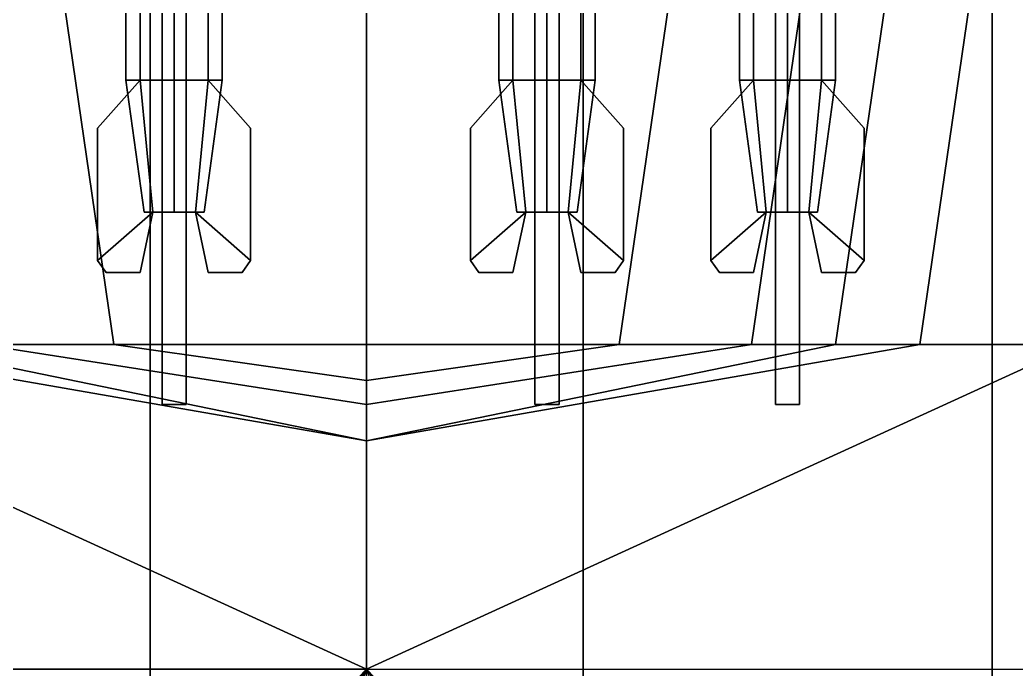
# Model space of a CAD drawing. Header units: millimetres. Extents: x -3 to 1.7, y -21.6 to 9.5.
# Drawn here: x -0.288 to 0.54, y -2.01 to -1.47 of the extents above; entities that cross this region are included whole.
import ezdxf

# ---------------------------------------------------------------- set-up
doc = ezdxf.new("R2010")
doc.units = ezdxf.units.MM
for name, color, linetype in [('hull_mirror', 7, 'Continuous'), ('rails', 1, 'Continuous'), ('rocket', 1, 'Continuous')]:
    doc.layers.add(name, color=color, linetype=linetype)

msp = doc.modelspace()

# ---------------------------------------------------------------- linework, layer by layer
for points in [[(0.18, -1.74, -0.51), (0, -1.74, -0.53), (0, -0.71, -0.57), (0.18, -0.71, -0.56)], [(0.52, -1.74, -0.46), (0.18, -1.74, -0.51), (0.18, -0.71, -0.56), (0.52, -0.71, -0.5)], [(1.07, -1.74, -0.34), (0.52, -1.74, -0.46), (0.52, -0.71, -0.5), (1.07, -0.71, -0.37)], [(0.18, -2.74, -0.47), (0, -2.74, -0.48), (0, -1.74, -0.53), (0.18, -1.74, -0.51)], [(0.52, -2.74, -0.42), (0.18, -2.74, -0.47), (0.18, -1.74, -0.51), (0.52, -1.74, -0.46)], [(1.07, -2.74, -0.31), (0.52, -2.74, -0.42), (0.52, -1.74, -0.46), (1.07, -1.74, -0.34)]]:
    msp.add_3dface(points)
at = {"color": 3}
for points in [[(0, -1.74, 2.08), (0.21, -1.74, 2.08), (0.36, -0.71, 2.11), (0, -0.71, 2.11)], [(0.21, -1.74, 2.08), (0.32, -1.74, 2.05), (0.47, -0.71, 2.08), (0.36, -0.71, 2.11)], [(0.32, -1.74, 2.05), (0.39, -1.74, 2.02), (0.54, -0.71, 2.05), (0.47, -0.71, 2.08)], [(0.39, -1.74, 2.02), (0.46, -1.74, 1.96), (0.61, -0.71, 1.99), (0.54, -0.71, 2.05)], [(0.46, -1.74, 1.96), (0.59, -1.74, 0.96), (0.74, -0.71, 0.99), (0.61, -0.71, 1.99)], [(0, -1.77, 2.06), (0, -1.77, 2.06), (0.21, -1.74, 2.08), (0, -1.74, 2.08)], [(0, -1.82, 1.96), (0, -2.01, 0.96), (0.59, -1.74, 0.96), (0.46, -1.74, 1.96)], [(0, -1.82, 1.98), (0, -1.82, 1.96), (0.46, -1.74, 1.96), (0.39, -1.74, 2.02)], [(0, -1.79, 2.03), (0, -1.82, 1.98), (0.39, -1.74, 2.02), (0.32, -1.74, 2.05)], [(0, -1.77, 2.06), (0, -1.79, 2.03), (0.32, -1.74, 2.05), (0.21, -1.74, 2.08)], [(0.7, -2.01, 0.96), (0.7, -2.01, 0.96), (0.59, -1.74, 0.96), (0, -2.01, 0.96)], [(0.48, -2.74, 0.97), (0.48, -2.74, 0.97), (0.7, -2.74, 0.92), (0, -2.01, 0.96)]]:
    msp.add_3dface(points, dxfattribs=at)
at = {"layer": 'hull_mirror'}
for points in [[(-0.52, -1.74, -0.46), (-0.18, -1.74, -0.51), (-0.18, -0.71, -0.56), (-0.52, -0.71, -0.5)], [(-0.18, -1.74, -0.51), (0, -1.74, -0.53), (0, -0.71, -0.57), (-0.18, -0.71, -0.56)], [(-0.52, -2.74, -0.42), (-0.18, -2.74, -0.47), (-0.18, -1.74, -0.51), (-0.52, -1.74, -0.46)], [(-0.18, -2.74, -0.47), (0, -2.74, -0.48), (0, -1.74, -0.53), (-0.18, -1.74, -0.51)]]:
    msp.add_3dface(points, dxfattribs=at)
at = {"layer": 'hull_mirror', "color": 3}
for points in [[(-0.21, -1.74, 2.08), (-0.32, -1.74, 2.05), (-0.47, -0.71, 2.08), (-0.36, -0.71, 2.11)], [(0, -1.74, 2.08), (-0.21, -1.74, 2.08), (-0.36, -0.71, 2.11), (0, -0.71, 2.11)], [(-0.7, -2.01, 0.96), (-0.7, -2.01, 0.96), (-0.59, -1.74, 0.96), (0, -2.01, 0.96)], [(0, -1.82, 1.96), (0, -2.01, 0.96), (-0.59, -1.74, 0.96), (-0.46, -1.74, 1.96)], [(0, -1.82, 1.98), (0, -1.82, 1.96), (-0.46, -1.74, 1.96), (-0.39, -1.74, 2.02)], [(0, -1.79, 2.03), (0, -1.82, 1.98), (-0.39, -1.74, 2.02), (-0.32, -1.74, 2.05)], [(0, -1.77, 2.06), (0, -1.79, 2.03), (-0.32, -1.74, 2.05), (-0.21, -1.74, 2.08)], [(0, -1.77, 2.06), (0, -1.77, 2.06), (-0.21, -1.74, 2.08), (0, -1.74, 2.08)], [(-0.7, -2.74, 0.92), (-0.7, -2.74, 0.92), (-0.7, -2.01, 0.96), (0, -2.01, 0.96)], [(-0.48, -2.74, 0.97), (-0.48, -2.74, 0.97), (-0.7, -2.74, 0.92), (0, -2.01, 0.96)], [(-0.26, -2.74, 1), (-0.26, -2.74, 1), (-0.48, -2.74, 0.97), (0, -2.01, 0.96)], [(0, -2.74, 1), (0, -2.74, 1), (-0.26, -2.74, 1), (0, -2.01, 0.96)], [(0.26, -2.74, 1), (0.26, -2.74, 1), (0, -2.74, 1), (0, -2.01, 0.96)]]:
    msp.add_3dface(points, dxfattribs=at)
at = {"layer": 'rails'}
for points in [[(-0.17, 0.24, 3.03), (-0.17, 0.24, 2.91), (-0.17, -1.79, 2.91), (-0.17, -1.79, 3.03)], [(-0.17, -1.79, 2.91), (-0.17, 0.24, 2.91), (-0.15, 0.24, 2.91), (-0.15, -1.79, 2.91)], [(-0.15, -1.79, 3.03), (-0.15, 0.24, 3.03), (-0.17, 0.24, 3.03), (-0.17, -1.79, 3.03)], [(-0.15, -1.79, 2.91), (-0.15, 0.24, 2.91), (-0.15, 0.24, 3.03), (-0.15, -1.79, 3.03)], [(0.16, -1.79, 3.03), (0.16, 0.24, 3.03), (0.14, 0.24, 3.03), (0.14, -1.79, 3.03)], [(0.14, -1.79, 2.91), (0.14, 0.24, 2.91), (0.16, 0.24, 2.91), (0.16, -1.79, 2.91)], [(0.14, 0.24, 3.03), (0.14, 0.24, 2.91), (0.14, -1.79, 2.91), (0.14, -1.79, 3.03)], [(0.16, -1.79, 2.91), (0.16, 0.24, 2.91), (0.16, 0.24, 3.03), (0.16, -1.79, 3.03)], [(0.34, 0.24, 3.03), (0.34, 0.24, 2.91), (0.34, -1.79, 2.91), (0.34, -1.79, 3.03)], [(0.34, -1.79, 2.91), (0.34, 0.24, 2.91), (0.36, 0.24, 2.91), (0.36, -1.79, 2.91)], [(0.36, -1.79, 3.03), (0.36, 0.24, 3.03), (0.34, 0.24, 3.03), (0.34, -1.79, 3.03)], [(0.36, -1.79, 2.91), (0.36, 0.24, 2.91), (0.36, 0.24, 3.03), (0.36, -1.79, 3.03)], [(-0.17, -1.79, 3.03), (-0.17, -1.79, 2.91), (-0.15, -1.79, 2.91), (-0.15, -1.79, 3.03)], [(0.14, -1.79, 3.03), (0.14, -1.79, 2.91), (0.16, -1.79, 2.91), (0.16, -1.79, 3.03)], [(0.34, -1.79, 3.03), (0.34, -1.79, 2.91), (0.36, -1.79, 2.91), (0.36, -1.79, 3.03)]]:
    msp.add_3dface(points, dxfattribs=at)
at = {"layer": 'rocket'}
for points in [[(-0.18828, -1.52, 3.04172), (-0.2, -1.52, 3.07), (-0.2, -1.19, 3.07), (-0.18828, -1.19, 3.04172)], [(-0.2, -1.52, 3.07), (-0.18828, -1.52, 3.09828), (-0.18828, -1.19, 3.09828), (-0.2, -1.19, 3.07)], [(-0.2, -1.52, 2.87), (-0.18828, -1.52, 2.89828), (-0.18828, -1.19, 2.89828), (-0.2, -1.19, 2.87)], [(-0.18828, -1.52, 2.84172), (-0.2, -1.52, 2.87), (-0.2, -1.19, 2.87), (-0.18828, -1.19, 2.84172)], [(-0.18828, -1.52, 3.09828), (-0.16, -1.52, 3.11), (-0.16, -1.19, 3.11), (-0.18828, -1.19, 3.09828)], [(-0.16, -1.52, 3.03), (-0.18828, -1.52, 3.04172), (-0.18828, -1.19, 3.04172), (-0.16, -1.19, 3.03)], [(-0.16, -1.52, 2.83), (-0.18828, -1.52, 2.84172), (-0.18828, -1.19, 2.84172), (-0.16, -1.19, 2.83)], [(-0.18828, -1.52, 2.89828), (-0.16, -1.52, 2.91), (-0.16, -1.19, 2.91), (-0.18828, -1.19, 2.89828)], [(-0.16, -1.52, 3.11), (-0.13172, -1.52, 3.09828), (-0.13172, -1.19, 3.09828), (-0.16, -1.19, 3.11)], [(-0.13172, -1.52, 3.04172), (-0.16, -1.52, 3.03), (-0.16, -1.19, 3.03), (-0.13172, -1.19, 3.04172)], [(-0.13172, -1.52, 2.84172), (-0.16, -1.52, 2.83), (-0.16, -1.19, 2.83), (-0.13172, -1.19, 2.84172)], [(-0.16, -1.52, 2.91), (-0.13172, -1.52, 2.89828), (-0.13172, -1.19, 2.89828), (-0.16, -1.19, 2.91)], [(-0.13172, -1.52, 3.09828), (-0.12, -1.52, 3.07), (-0.12, -1.19, 3.07), (-0.13172, -1.19, 3.09828)], [(-0.12, -1.52, 3.07), (-0.13172, -1.52, 3.04172), (-0.13172, -1.19, 3.04172), (-0.12, -1.19, 3.07)], [(-0.12, -1.52, 2.87), (-0.13172, -1.52, 2.84172), (-0.13172, -1.19, 2.84172), (-0.12, -1.19, 2.87)], [(-0.13172, -1.52, 2.89828), (-0.12, -1.52, 2.87), (-0.12, -1.19, 2.87), (-0.13172, -1.19, 2.89828)], [(0.12172, -1.52, 3.04172), (0.11, -1.52, 3.07), (0.11, -1.19, 3.07), (0.12172, -1.19, 3.04172)], [(0.11, -1.52, 3.07), (0.12172, -1.52, 3.09828), (0.12172, -1.19, 3.09828), (0.11, -1.19, 3.07)], [(0.11, -1.52, 2.87), (0.12172, -1.52, 2.89828), (0.12172, -1.19, 2.89828), (0.11, -1.19, 2.87)], [(0.12172, -1.52, 2.84172), (0.11, -1.52, 2.87), (0.11, -1.19, 2.87), (0.12172, -1.19, 2.84172)], [(0.12172, -1.52, 3.09828), (0.15, -1.52, 3.11), (0.15, -1.19, 3.11), (0.12172, -1.19, 3.09828)], [(0.15, -1.52, 3.03), (0.12172, -1.52, 3.04172), (0.12172, -1.19, 3.04172), (0.15, -1.19, 3.03)], [(0.15, -1.52, 2.83), (0.12172, -1.52, 2.84172), (0.12172, -1.19, 2.84172), (0.15, -1.19, 2.83)], [(0.12172, -1.52, 2.89828), (0.15, -1.52, 2.91), (0.15, -1.19, 2.91), (0.12172, -1.19, 2.89828)], [(0.15, -1.52, 3.11), (0.17828, -1.52, 3.09828), (0.17828, -1.19, 3.09828), (0.15, -1.19, 3.11)], [(0.17828, -1.52, 3.04172), (0.15, -1.52, 3.03), (0.15, -1.19, 3.03), (0.17828, -1.19, 3.04172)], [(0.17828, -1.52, 2.84172), (0.15, -1.52, 2.83), (0.15, -1.19, 2.83), (0.17828, -1.19, 2.84172)], [(0.15, -1.52, 2.91), (0.17828, -1.52, 2.89828), (0.17828, -1.19, 2.89828), (0.15, -1.19, 2.91)], [(0.17828, -1.52, 3.09828), (0.19, -1.52, 3.07), (0.19, -1.19, 3.07), (0.17828, -1.19, 3.09828)], [(0.19, -1.52, 3.07), (0.17828, -1.52, 3.04172), (0.17828, -1.19, 3.04172), (0.19, -1.19, 3.07)], [(0.19, -1.52, 2.87), (0.17828, -1.52, 2.84172), (0.17828, -1.19, 2.84172), (0.19, -1.19, 2.87)], [(0.17828, -1.52, 2.89828), (0.19, -1.52, 2.87), (0.19, -1.19, 2.87), (0.17828, -1.19, 2.89828)], [(0.31, -1.52, 3.07), (0.32172, -1.52, 3.09828), (0.32172, -1.19, 3.09828), (0.31, -1.19, 3.07)], [(0.32172, -1.52, 3.04172), (0.31, -1.52, 3.07), (0.31, -1.19, 3.07), (0.32172, -1.19, 3.04172)], [(0.32172, -1.52, 2.84172), (0.31, -1.52, 2.87), (0.31, -1.19, 2.87), (0.32172, -1.19, 2.84172)], [(0.31, -1.52, 2.87), (0.32172, -1.52, 2.89828), (0.32172, -1.19, 2.89828), (0.31, -1.19, 2.87)], [(0.35, -1.52, 3.03), (0.32172, -1.52, 3.04172), (0.32172, -1.19, 3.04172), (0.35, -1.19, 3.03)], [(0.32172, -1.52, 3.09828), (0.35, -1.52, 3.11), (0.35, -1.19, 3.11), (0.32172, -1.19, 3.09828)], [(0.32172, -1.52, 2.89828), (0.35, -1.52, 2.91), (0.35, -1.19, 2.91), (0.32172, -1.19, 2.89828)], [(0.35, -1.52, 2.83), (0.32172, -1.52, 2.84172), (0.32172, -1.19, 2.84172), (0.35, -1.19, 2.83)], [(0.37828, -1.52, 3.04172), (0.35, -1.52, 3.03), (0.35, -1.19, 3.03), (0.37828, -1.19, 3.04172)], [(0.35, -1.52, 3.11), (0.37828, -1.52, 3.09828), (0.37828, -1.19, 3.09828), (0.35, -1.19, 3.11)], [(0.35, -1.52, 2.91), (0.37828, -1.52, 2.89828), (0.37828, -1.19, 2.89828), (0.35, -1.19, 2.91)], [(0.37828, -1.52, 2.84172), (0.35, -1.52, 2.83), (0.35, -1.19, 2.83), (0.37828, -1.19, 2.84172)], [(0.39, -1.52, 3.07), (0.37828, -1.52, 3.04172), (0.37828, -1.19, 3.04172), (0.39, -1.19, 3.07)], [(0.37828, -1.52, 3.09828), (0.39, -1.52, 3.07), (0.39, -1.19, 3.07), (0.37828, -1.19, 3.09828)], [(0.37828, -1.52, 2.89828), (0.39, -1.52, 2.87), (0.39, -1.19, 2.87), (0.37828, -1.19, 2.89828)], [(0.39, -1.52, 2.87), (0.37828, -1.52, 2.84172), (0.37828, -1.19, 2.84172), (0.39, -1.19, 2.87)], [(-0.17768, -1.63, 3.05232), (-0.18828, -1.52, 3.04172), (-0.22364, -1.56, 3.00636), (-0.22364, -1.67, 3.00636)], [(-0.22364, -1.67, 3.00636), (-0.22364, -1.56, 3.00636), (-0.18828, -1.52, 3.04172), (-0.17768, -1.63, 3.05232)], [(-0.17768, -1.63, 3.08768), (-0.18828, -1.52, 3.09828), (-0.22364, -1.56, 3.13364), (-0.22364, -1.67, 3.13364)], [(-0.22364, -1.67, 3.13364), (-0.22364, -1.56, 3.13364), (-0.18828, -1.52, 3.09828), (-0.17768, -1.63, 3.08768)], [(-0.22364, -1.67, 2.93364), (-0.22364, -1.56, 2.93364), (-0.18828, -1.52, 2.89828), (-0.17768, -1.63, 2.88768)], [(-0.17768, -1.63, 2.88768), (-0.18828, -1.52, 2.89828), (-0.22364, -1.56, 2.93364), (-0.22364, -1.67, 2.93364)], [(-0.22364, -1.67, 2.80636), (-0.22364, -1.56, 2.80636), (-0.18828, -1.52, 2.84172), (-0.17768, -1.63, 2.85232)], [(-0.17768, -1.63, 2.85232), (-0.18828, -1.52, 2.84172), (-0.22364, -1.56, 2.80636), (-0.22364, -1.67, 2.80636)], [(-0.18828, -1.52, 3.09828), (-0.2, -1.52, 3.07), (-0.185, -1.63, 3.07), (-0.17768, -1.63, 3.08768)], [(-0.2, -1.52, 3.07), (-0.18828, -1.52, 3.04172), (-0.17768, -1.63, 3.05232), (-0.185, -1.63, 3.07)], [(-0.2, -1.52, 2.87), (-0.18828, -1.52, 2.84172), (-0.17768, -1.63, 2.85232), (-0.185, -1.63, 2.87)], [(-0.18828, -1.52, 2.89828), (-0.2, -1.52, 2.87), (-0.185, -1.63, 2.87), (-0.17768, -1.63, 2.88768)], [(-0.18828, -1.52, 3.04172), (-0.16, -1.52, 3.03), (-0.16, -1.63, 3.045), (-0.17768, -1.63, 3.05232)], [(-0.16, -1.52, 3.11), (-0.18828, -1.52, 3.09828), (-0.17768, -1.63, 3.08768), (-0.16, -1.63, 3.095)], [(-0.16, -1.52, 2.91), (-0.18828, -1.52, 2.89828), (-0.17768, -1.63, 2.88768), (-0.16, -1.63, 2.895)], [(-0.18828, -1.52, 2.84172), (-0.16, -1.52, 2.83), (-0.16, -1.63, 2.845), (-0.17768, -1.63, 2.85232)], [(-0.16, -1.52, 3.03), (-0.13172, -1.52, 3.04172), (-0.14232, -1.63, 3.05232), (-0.16, -1.63, 3.045)], [(-0.13172, -1.52, 3.09828), (-0.16, -1.52, 3.11), (-0.16, -1.63, 3.095), (-0.14232, -1.63, 3.08768)], [(-0.13172, -1.52, 2.89828), (-0.16, -1.52, 2.91), (-0.16, -1.63, 2.895), (-0.14232, -1.63, 2.88768)], [(-0.16, -1.52, 2.83), (-0.13172, -1.52, 2.84172), (-0.14232, -1.63, 2.85232), (-0.16, -1.63, 2.845)], [(-0.09636, -1.67, 3.13364), (-0.09636, -1.56, 3.13364), (-0.13172, -1.52, 3.09828), (-0.14232, -1.63, 3.08768)], [(-0.14232, -1.63, 3.08768), (-0.13172, -1.52, 3.09828), (-0.09636, -1.56, 3.13364), (-0.09636, -1.67, 3.13364)], [(-0.13172, -1.52, 3.04172), (-0.12, -1.52, 3.07), (-0.135, -1.63, 3.07), (-0.14232, -1.63, 3.05232)], [(-0.12, -1.52, 3.07), (-0.13172, -1.52, 3.09828), (-0.14232, -1.63, 3.08768), (-0.135, -1.63, 3.07)], [(-0.14232, -1.63, 3.05232), (-0.13172, -1.52, 3.04172), (-0.09636, -1.56, 3.00636), (-0.09636, -1.67, 3.00636)], [(-0.09636, -1.67, 3.00636), (-0.09636, -1.56, 3.00636), (-0.13172, -1.52, 3.04172), (-0.14232, -1.63, 3.05232)], [(-0.09636, -1.67, 2.80636), (-0.09636, -1.56, 2.80636), (-0.13172, -1.52, 2.84172), (-0.14232, -1.63, 2.85232)], [(-0.14232, -1.63, 2.85232), (-0.13172, -1.52, 2.84172), (-0.09636, -1.56, 2.80636), (-0.09636, -1.67, 2.80636)], [(-0.12, -1.52, 2.87), (-0.13172, -1.52, 2.89828), (-0.14232, -1.63, 2.88768), (-0.135, -1.63, 2.87)], [(-0.13172, -1.52, 2.84172), (-0.12, -1.52, 2.87), (-0.135, -1.63, 2.87), (-0.14232, -1.63, 2.85232)], [(-0.14232, -1.63, 2.88768), (-0.13172, -1.52, 2.89828), (-0.09636, -1.56, 2.93364), (-0.09636, -1.67, 2.93364)], [(-0.09636, -1.67, 2.93364), (-0.09636, -1.56, 2.93364), (-0.13172, -1.52, 2.89828), (-0.14232, -1.63, 2.88768)], [(0.13232, -1.63, 3.05232), (0.12172, -1.52, 3.04172), (0.08636, -1.56, 3.00636), (0.08636, -1.67, 3.00636)], [(0.08636, -1.67, 3.00636), (0.08636, -1.56, 3.00636), (0.12172, -1.52, 3.04172), (0.13232, -1.63, 3.05232)], [(0.13232, -1.63, 3.08768), (0.12172, -1.52, 3.09828), (0.08636, -1.56, 3.13364), (0.08636, -1.67, 3.13364)], [(0.08636, -1.67, 3.13364), (0.08636, -1.56, 3.13364), (0.12172, -1.52, 3.09828), (0.13232, -1.63, 3.08768)], [(0.08636, -1.67, 2.93364), (0.08636, -1.56, 2.93364), (0.12172, -1.52, 2.89828), (0.13232, -1.63, 2.88768)], [(0.13232, -1.63, 2.88768), (0.12172, -1.52, 2.89828), (0.08636, -1.56, 2.93364), (0.08636, -1.67, 2.93364)], [(0.08636, -1.67, 2.80636), (0.08636, -1.56, 2.80636), (0.12172, -1.52, 2.84172), (0.13232, -1.63, 2.85232)], [(0.13232, -1.63, 2.85232), (0.12172, -1.52, 2.84172), (0.08636, -1.56, 2.80636), (0.08636, -1.67, 2.80636)], [(0.12172, -1.52, 3.09828), (0.11, -1.52, 3.07), (0.125, -1.63, 3.07), (0.13232, -1.63, 3.08768)], [(0.11, -1.52, 3.07), (0.12172, -1.52, 3.04172), (0.13232, -1.63, 3.05232), (0.125, -1.63, 3.07)], [(0.11, -1.52, 2.87), (0.12172, -1.52, 2.84172), (0.13232, -1.63, 2.85232), (0.125, -1.63, 2.87)], [(0.12172, -1.52, 2.89828), (0.11, -1.52, 2.87), (0.125, -1.63, 2.87), (0.13232, -1.63, 2.88768)], [(0.12172, -1.52, 3.04172), (0.15, -1.52, 3.03), (0.15, -1.63, 3.045), (0.13232, -1.63, 3.05232)], [(0.15, -1.52, 3.11), (0.12172, -1.52, 3.09828), (0.13232, -1.63, 3.08768), (0.15, -1.63, 3.095)], [(0.15, -1.52, 2.91), (0.12172, -1.52, 2.89828), (0.13232, -1.63, 2.88768), (0.15, -1.63, 2.895)], [(0.12172, -1.52, 2.84172), (0.15, -1.52, 2.83), (0.15, -1.63, 2.845), (0.13232, -1.63, 2.85232)], [(0.15, -1.52, 3.03), (0.17828, -1.52, 3.04172), (0.16768, -1.63, 3.05232), (0.15, -1.63, 3.045)], [(0.17828, -1.52, 3.09828), (0.15, -1.52, 3.11), (0.15, -1.63, 3.095), (0.16768, -1.63, 3.08768)], [(0.17828, -1.52, 2.89828), (0.15, -1.52, 2.91), (0.15, -1.63, 2.895), (0.16768, -1.63, 2.88768)], [(0.15, -1.52, 2.83), (0.17828, -1.52, 2.84172), (0.16768, -1.63, 2.85232), (0.15, -1.63, 2.845)], [(0.21364, -1.67, 3.13364), (0.21364, -1.56, 3.13364), (0.17828, -1.52, 3.09828), (0.16768, -1.63, 3.08768)], [(0.16768, -1.63, 3.08768), (0.17828, -1.52, 3.09828), (0.21364, -1.56, 3.13364), (0.21364, -1.67, 3.13364)], [(0.17828, -1.52, 3.04172), (0.19, -1.52, 3.07), (0.175, -1.63, 3.07), (0.16768, -1.63, 3.05232)], [(0.19, -1.52, 3.07), (0.17828, -1.52, 3.09828), (0.16768, -1.63, 3.08768), (0.175, -1.63, 3.07)], [(0.16768, -1.63, 3.05232), (0.17828, -1.52, 3.04172), (0.21364, -1.56, 3.00636), (0.21364, -1.67, 3.00636)], [(0.21364, -1.67, 3.00636), (0.21364, -1.56, 3.00636), (0.17828, -1.52, 3.04172), (0.16768, -1.63, 3.05232)], [(0.21364, -1.67, 2.80636), (0.21364, -1.56, 2.80636), (0.17828, -1.52, 2.84172), (0.16768, -1.63, 2.85232)], [(0.16768, -1.63, 2.85232), (0.17828, -1.52, 2.84172), (0.21364, -1.56, 2.80636), (0.21364, -1.67, 2.80636)], [(0.19, -1.52, 2.87), (0.17828, -1.52, 2.89828), (0.16768, -1.63, 2.88768), (0.175, -1.63, 2.87)], [(0.17828, -1.52, 2.84172), (0.19, -1.52, 2.87), (0.175, -1.63, 2.87), (0.16768, -1.63, 2.85232)], [(0.16768, -1.63, 2.88768), (0.17828, -1.52, 2.89828), (0.21364, -1.56, 2.93364), (0.21364, -1.67, 2.93364)], [(0.21364, -1.67, 2.93364), (0.21364, -1.56, 2.93364), (0.17828, -1.52, 2.89828), (0.16768, -1.63, 2.88768)], [(0.28636, -1.67, 3.13364), (0.28636, -1.56, 3.13364), (0.32172, -1.52, 3.09828), (0.33232, -1.63, 3.08768)], [(0.33232, -1.63, 3.08768), (0.32172, -1.52, 3.09828), (0.28636, -1.56, 3.13364), (0.28636, -1.67, 3.13364)], [(0.28636, -1.67, 3.00636), (0.28636, -1.56, 3.00636), (0.32172, -1.52, 3.04172), (0.33232, -1.63, 3.05232)], [(0.33232, -1.63, 3.05232), (0.32172, -1.52, 3.04172), (0.28636, -1.56, 3.00636), (0.28636, -1.67, 3.00636)], [(0.33232, -1.63, 2.85232), (0.32172, -1.52, 2.84172), (0.28636, -1.56, 2.80636), (0.28636, -1.67, 2.80636)], [(0.28636, -1.67, 2.80636), (0.28636, -1.56, 2.80636), (0.32172, -1.52, 2.84172), (0.33232, -1.63, 2.85232)], [(0.33232, -1.63, 2.88768), (0.32172, -1.52, 2.89828), (0.28636, -1.56, 2.93364), (0.28636, -1.67, 2.93364)], [(0.28636, -1.67, 2.93364), (0.28636, -1.56, 2.93364), (0.32172, -1.52, 2.89828), (0.33232, -1.63, 2.88768)], [(0.31, -1.52, 3.07), (0.32172, -1.52, 3.04172), (0.33232, -1.63, 3.05232), (0.325, -1.63, 3.07)], [(0.32172, -1.52, 3.09828), (0.31, -1.52, 3.07), (0.325, -1.63, 3.07), (0.33232, -1.63, 3.08768)], [(0.32172, -1.52, 2.89828), (0.31, -1.52, 2.87), (0.325, -1.63, 2.87), (0.33232, -1.63, 2.88768)], [(0.31, -1.52, 2.87), (0.32172, -1.52, 2.84172), (0.33232, -1.63, 2.85232), (0.325, -1.63, 2.87)], [(0.35, -1.52, 3.11), (0.32172, -1.52, 3.09828), (0.33232, -1.63, 3.08768), (0.35, -1.63, 3.095)], [(0.32172, -1.52, 3.04172), (0.35, -1.52, 3.03), (0.35, -1.63, 3.045), (0.33232, -1.63, 3.05232)], [(0.32172, -1.52, 2.84172), (0.35, -1.52, 2.83), (0.35, -1.63, 2.845), (0.33232, -1.63, 2.85232)], [(0.35, -1.52, 2.91), (0.32172, -1.52, 2.89828), (0.33232, -1.63, 2.88768), (0.35, -1.63, 2.895)], [(0.37828, -1.52, 3.09828), (0.35, -1.52, 3.11), (0.35, -1.63, 3.095), (0.36768, -1.63, 3.08768)], [(0.35, -1.52, 3.03), (0.37828, -1.52, 3.04172), (0.36768, -1.63, 3.05232), (0.35, -1.63, 3.045)], [(0.35, -1.52, 2.83), (0.37828, -1.52, 2.84172), (0.36768, -1.63, 2.85232), (0.35, -1.63, 2.845)], [(0.37828, -1.52, 2.89828), (0.35, -1.52, 2.91), (0.35, -1.63, 2.895), (0.36768, -1.63, 2.88768)], [(0.41364, -1.67, 3.00636), (0.41364, -1.56, 3.00636), (0.37828, -1.52, 3.04172), (0.36768, -1.63, 3.05232)], [(0.36768, -1.63, 3.05232), (0.37828, -1.52, 3.04172), (0.41364, -1.56, 3.00636), (0.41364, -1.67, 3.00636)], [(0.39, -1.52, 3.07), (0.37828, -1.52, 3.09828), (0.36768, -1.63, 3.08768), (0.375, -1.63, 3.07)], [(0.37828, -1.52, 3.04172), (0.39, -1.52, 3.07), (0.375, -1.63, 3.07), (0.36768, -1.63, 3.05232)], [(0.36768, -1.63, 3.08768), (0.37828, -1.52, 3.09828), (0.41364, -1.56, 3.13364), (0.41364, -1.67, 3.13364)], [(0.41364, -1.67, 3.13364), (0.41364, -1.56, 3.13364), (0.37828, -1.52, 3.09828), (0.36768, -1.63, 3.08768)], [(0.41364, -1.67, 2.93364), (0.41364, -1.56, 2.93364), (0.37828, -1.52, 2.89828), (0.36768, -1.63, 2.88768)], [(0.36768, -1.63, 2.88768), (0.37828, -1.52, 2.89828), (0.41364, -1.56, 2.93364), (0.41364, -1.67, 2.93364)], [(0.37828, -1.52, 2.84172), (0.39, -1.52, 2.87), (0.375, -1.63, 2.87), (0.36768, -1.63, 2.85232)], [(0.39, -1.52, 2.87), (0.37828, -1.52, 2.89828), (0.36768, -1.63, 2.88768), (0.375, -1.63, 2.87)], [(0.36768, -1.63, 2.85232), (0.37828, -1.52, 2.84172), (0.41364, -1.56, 2.80636), (0.41364, -1.67, 2.80636)], [(0.41364, -1.67, 2.80636), (0.41364, -1.56, 2.80636), (0.37828, -1.52, 2.84172), (0.36768, -1.63, 2.85232)], [(-0.21657, -1.68, 3.01343), (-0.22364, -1.67, 3.00636), (-0.17768, -1.63, 3.05232), (-0.18828, -1.68, 3.04172)], [(-0.18828, -1.68, 3.04172), (-0.17768, -1.63, 3.05232), (-0.22364, -1.67, 3.00636), (-0.21657, -1.68, 3.01343)], [(-0.21657, -1.68, 3.12657), (-0.22364, -1.67, 3.13364), (-0.17768, -1.63, 3.08768), (-0.18828, -1.68, 3.09828)], [(-0.18828, -1.68, 3.09828), (-0.17768, -1.63, 3.08768), (-0.22364, -1.67, 3.13364), (-0.21657, -1.68, 3.12657)], [(-0.18828, -1.68, 2.89828), (-0.17768, -1.63, 2.88768), (-0.22364, -1.67, 2.93364), (-0.21657, -1.68, 2.92657)], [(-0.21657, -1.68, 2.92657), (-0.22364, -1.67, 2.93364), (-0.17768, -1.63, 2.88768), (-0.18828, -1.68, 2.89828)], [(-0.18828, -1.68, 2.84172), (-0.17768, -1.63, 2.85232), (-0.22364, -1.67, 2.80636), (-0.21657, -1.68, 2.81343)], [(-0.21657, -1.68, 2.81343), (-0.22364, -1.67, 2.80636), (-0.17768, -1.63, 2.85232), (-0.18828, -1.68, 2.84172)], [(-0.17768, -1.63, 3.05232), (-0.16, -1.63, 3.095), (-0.17768, -1.63, 3.08768), (-0.185, -1.63, 3.07)], [(-0.17768, -1.63, 2.85232), (-0.16, -1.63, 2.895), (-0.17768, -1.63, 2.88768), (-0.185, -1.63, 2.87)], [(-0.16, -1.63, 3.045), (-0.14232, -1.63, 3.08768), (-0.16, -1.63, 3.095), (-0.17768, -1.63, 3.05232)], [(-0.16, -1.63, 2.845), (-0.14232, -1.63, 2.88768), (-0.16, -1.63, 2.895), (-0.17768, -1.63, 2.85232)], [(-0.14232, -1.63, 3.05232), (-0.135, -1.63, 3.07), (-0.14232, -1.63, 3.08768), (-0.16, -1.63, 3.045)], [(-0.14232, -1.63, 2.85232), (-0.135, -1.63, 2.87), (-0.14232, -1.63, 2.88768), (-0.16, -1.63, 2.845)], [(-0.13172, -1.68, 3.09828), (-0.14232, -1.63, 3.08768), (-0.09636, -1.67, 3.13364), (-0.10343, -1.68, 3.12657)], [(-0.10343, -1.68, 3.12657), (-0.09636, -1.67, 3.13364), (-0.14232, -1.63, 3.08768), (-0.13172, -1.68, 3.09828)], [(-0.10343, -1.68, 3.01343), (-0.09636, -1.67, 3.00636), (-0.14232, -1.63, 3.05232), (-0.13172, -1.68, 3.04172)], [(-0.13172, -1.68, 3.04172), (-0.14232, -1.63, 3.05232), (-0.09636, -1.67, 3.00636), (-0.10343, -1.68, 3.01343)], [(-0.13172, -1.68, 2.84172), (-0.14232, -1.63, 2.85232), (-0.09636, -1.67, 2.80636), (-0.10343, -1.68, 2.81343)], [(-0.10343, -1.68, 2.81343), (-0.09636, -1.67, 2.80636), (-0.14232, -1.63, 2.85232), (-0.13172, -1.68, 2.84172)], [(-0.10343, -1.68, 2.92657), (-0.09636, -1.67, 2.93364), (-0.14232, -1.63, 2.88768), (-0.13172, -1.68, 2.89828)], [(-0.13172, -1.68, 2.89828), (-0.14232, -1.63, 2.88768), (-0.09636, -1.67, 2.93364), (-0.10343, -1.68, 2.92657)], [(0.09343, -1.68, 3.01343), (0.08636, -1.67, 3.00636), (0.13232, -1.63, 3.05232), (0.12172, -1.68, 3.04172)], [(0.12172, -1.68, 3.04172), (0.13232, -1.63, 3.05232), (0.08636, -1.67, 3.00636), (0.09343, -1.68, 3.01343)], [(0.09343, -1.68, 3.12657), (0.08636, -1.67, 3.13364), (0.13232, -1.63, 3.08768), (0.12172, -1.68, 3.09828)], [(0.12172, -1.68, 3.09828), (0.13232, -1.63, 3.08768), (0.08636, -1.67, 3.13364), (0.09343, -1.68, 3.12657)], [(0.12172, -1.68, 2.89828), (0.13232, -1.63, 2.88768), (0.08636, -1.67, 2.93364), (0.09343, -1.68, 2.92657)], [(0.09343, -1.68, 2.92657), (0.08636, -1.67, 2.93364), (0.13232, -1.63, 2.88768), (0.12172, -1.68, 2.89828)], [(0.12172, -1.68, 2.84172), (0.13232, -1.63, 2.85232), (0.08636, -1.67, 2.80636), (0.09343, -1.68, 2.81343)], [(0.09343, -1.68, 2.81343), (0.08636, -1.67, 2.80636), (0.13232, -1.63, 2.85232), (0.12172, -1.68, 2.84172)], [(0.13232, -1.63, 3.05232), (0.15, -1.63, 3.095), (0.13232, -1.63, 3.08768), (0.125, -1.63, 3.07)], [(0.13232, -1.63, 2.85232), (0.15, -1.63, 2.895), (0.13232, -1.63, 2.88768), (0.125, -1.63, 2.87)], [(0.15, -1.63, 3.045), (0.16768, -1.63, 3.08768), (0.15, -1.63, 3.095), (0.13232, -1.63, 3.05232)], [(0.15, -1.63, 2.845), (0.16768, -1.63, 2.88768), (0.15, -1.63, 2.895), (0.13232, -1.63, 2.85232)], [(0.16768, -1.63, 3.05232), (0.175, -1.63, 3.07), (0.16768, -1.63, 3.08768), (0.15, -1.63, 3.045)], [(0.16768, -1.63, 2.85232), (0.175, -1.63, 2.87), (0.16768, -1.63, 2.88768), (0.15, -1.63, 2.845)], [(0.17828, -1.68, 3.09828), (0.16768, -1.63, 3.08768), (0.21364, -1.67, 3.13364), (0.20657, -1.68, 3.12657)], [(0.20657, -1.68, 3.12657), (0.21364, -1.67, 3.13364), (0.16768, -1.63, 3.08768), (0.17828, -1.68, 3.09828)], [(0.20657, -1.68, 3.01343), (0.21364, -1.67, 3.00636), (0.16768, -1.63, 3.05232), (0.17828, -1.68, 3.04172)], [(0.17828, -1.68, 3.04172), (0.16768, -1.63, 3.05232), (0.21364, -1.67, 3.00636), (0.20657, -1.68, 3.01343)], [(0.17828, -1.68, 2.84172), (0.16768, -1.63, 2.85232), (0.21364, -1.67, 2.80636), (0.20657, -1.68, 2.81343)], [(0.20657, -1.68, 2.81343), (0.21364, -1.67, 2.80636), (0.16768, -1.63, 2.85232), (0.17828, -1.68, 2.84172)], [(0.20657, -1.68, 2.92657), (0.21364, -1.67, 2.93364), (0.16768, -1.63, 2.88768), (0.17828, -1.68, 2.89828)], [(0.17828, -1.68, 2.89828), (0.16768, -1.63, 2.88768), (0.21364, -1.67, 2.93364), (0.20657, -1.68, 2.92657)], [(0.32172, -1.68, 3.09828), (0.33232, -1.63, 3.08768), (0.28636, -1.67, 3.13364), (0.29343, -1.68, 3.12657)], [(0.29343, -1.68, 3.12657), (0.28636, -1.67, 3.13364), (0.33232, -1.63, 3.08768), (0.32172, -1.68, 3.09828)], [(0.32172, -1.68, 3.04172), (0.33232, -1.63, 3.05232), (0.28636, -1.67, 3.00636), (0.29343, -1.68, 3.01343)], [(0.29343, -1.68, 3.01343), (0.28636, -1.67, 3.00636), (0.33232, -1.63, 3.05232), (0.32172, -1.68, 3.04172)], [(0.29343, -1.68, 2.81343), (0.28636, -1.67, 2.80636), (0.33232, -1.63, 2.85232), (0.32172, -1.68, 2.84172)], [(0.32172, -1.68, 2.84172), (0.33232, -1.63, 2.85232), (0.28636, -1.67, 2.80636), (0.29343, -1.68, 2.81343)], [(0.29343, -1.68, 2.92657), (0.28636, -1.67, 2.93364), (0.33232, -1.63, 2.88768), (0.32172, -1.68, 2.89828)], [(0.32172, -1.68, 2.89828), (0.33232, -1.63, 2.88768), (0.28636, -1.67, 2.93364), (0.29343, -1.68, 2.92657)], [(0.33232, -1.63, 3.05232), (0.35, -1.63, 3.095), (0.33232, -1.63, 3.08768), (0.325, -1.63, 3.07)], [(0.33232, -1.63, 2.85232), (0.35, -1.63, 2.895), (0.33232, -1.63, 2.88768), (0.325, -1.63, 2.87)], [(0.35, -1.63, 3.045), (0.36768, -1.63, 3.08768), (0.35, -1.63, 3.095), (0.33232, -1.63, 3.05232)], [(0.35, -1.63, 2.845), (0.36768, -1.63, 2.88768), (0.35, -1.63, 2.895), (0.33232, -1.63, 2.85232)], [(0.36768, -1.63, 3.05232), (0.375, -1.63, 3.07), (0.36768, -1.63, 3.08768), (0.35, -1.63, 3.045)], [(0.36768, -1.63, 2.85232), (0.375, -1.63, 2.87), (0.36768, -1.63, 2.88768), (0.35, -1.63, 2.845)], [(0.37828, -1.68, 3.04172), (0.36768, -1.63, 3.05232), (0.41364, -1.67, 3.00636), (0.40657, -1.68, 3.01343)], [(0.40657, -1.68, 3.01343), (0.41364, -1.67, 3.00636), (0.36768, -1.63, 3.05232), (0.37828, -1.68, 3.04172)], [(0.40657, -1.68, 3.12657), (0.41364, -1.67, 3.13364), (0.36768, -1.63, 3.08768), (0.37828, -1.68, 3.09828)], [(0.37828, -1.68, 3.09828), (0.36768, -1.63, 3.08768), (0.41364, -1.67, 3.13364), (0.40657, -1.68, 3.12657)], [(0.37828, -1.68, 2.89828), (0.36768, -1.63, 2.88768), (0.41364, -1.67, 2.93364), (0.40657, -1.68, 2.92657)], [(0.40657, -1.68, 2.92657), (0.41364, -1.67, 2.93364), (0.36768, -1.63, 2.88768), (0.37828, -1.68, 2.89828)], [(0.40657, -1.68, 2.81343), (0.41364, -1.67, 2.80636), (0.36768, -1.63, 2.85232), (0.37828, -1.68, 2.84172)], [(0.37828, -1.68, 2.84172), (0.36768, -1.63, 2.85232), (0.41364, -1.67, 2.80636), (0.40657, -1.68, 2.81343)]]:
    msp.add_3dface(points, dxfattribs=at)

doc.saveas('drawing.dxf')
